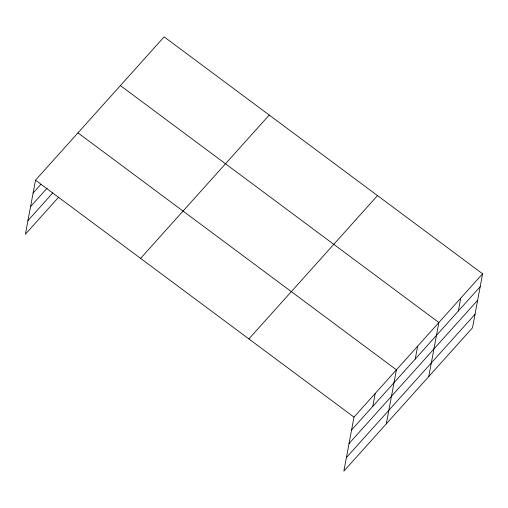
<?xml version="1.0" encoding="UTF-8"?>
<svg xmlns="http://www.w3.org/2000/svg" width="508" height="508" viewBox="0 0 508 508"><rect width="100%" height="100%" fill="white"/><g stroke="black" fill="none" stroke-linecap="round" stroke-linejoin="round"><path stroke-width="0.76" d="M482.6 273.793L353.981 417.112L343.865 471.138L472.491 327.819L482.6 273.793L164.135 36.862L35.509 180.181L25.4 234.207L58.528 197.294M372.796 406.33L375.202 393.465M386.315 423.843L396.424 369.818L77.959 132.886M415.239 359.035L417.646 346.17M428.758 376.549L438.868 322.523L120.402 85.592M458.324 311.023L460.737 298.158M33.103 193.046L40.869 184.391M30.563 206.629L47.123 188.17M27.94 220.624L52.788 192.938M140.602 258.369L269.227 115.049M248.882 338.925L377.507 195.605M351.568 429.978L480.193 286.658M349.028 443.56L477.653 300.241M346.412 457.556L475.031 314.236M35.509 180.181L353.981 417.112"/></g></svg>
